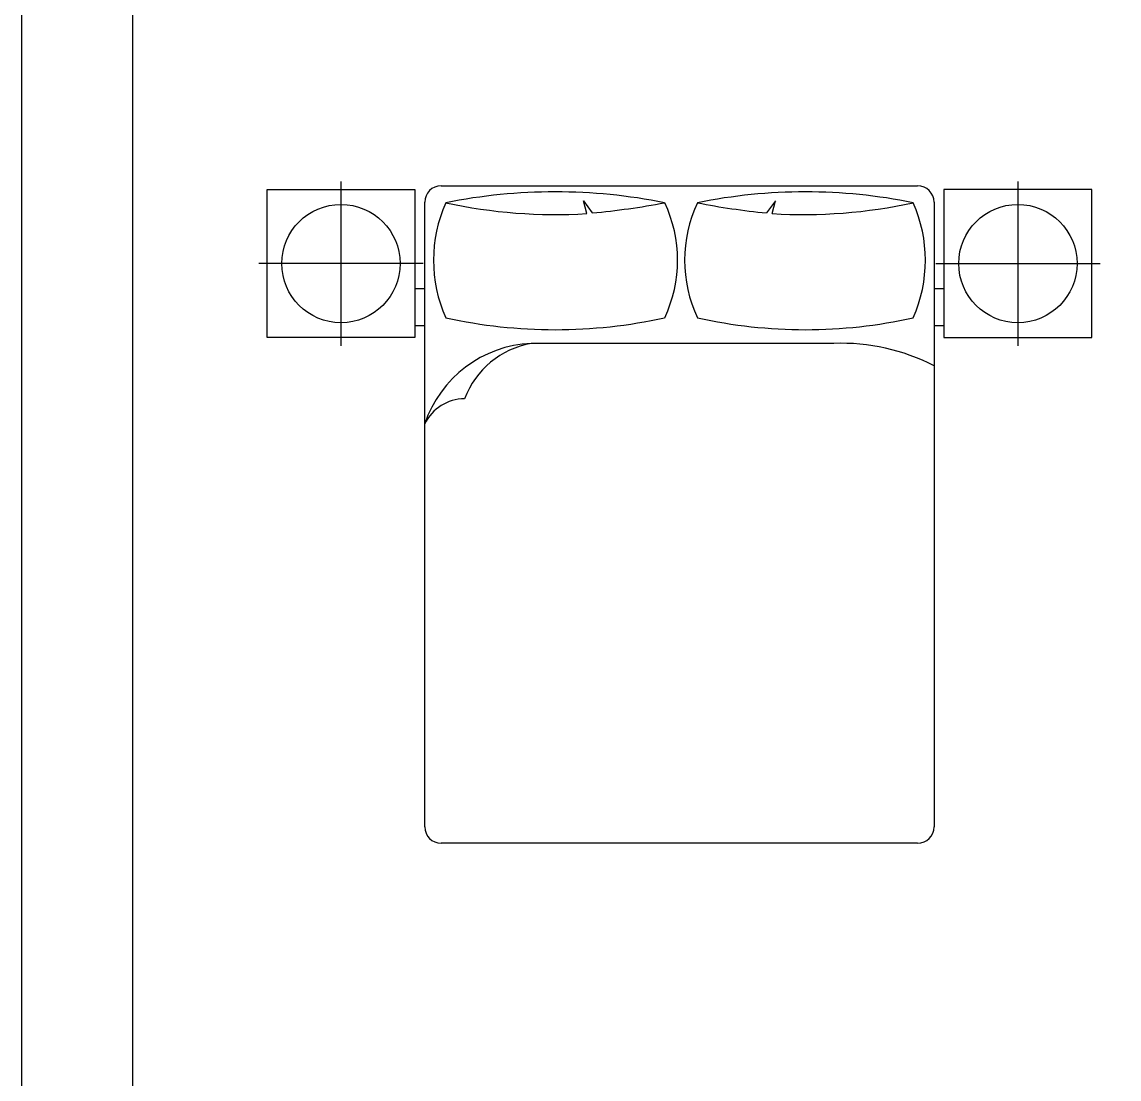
# Model space of a CAD drawing. Header units: inches. Extents: x 10.6 to 53.1, y 14.5 to 39.3.
# Drawn here: x 10.613 to 13.952, y 23.689 to 26.905 of the extents above; entities that cross this region are included whole.
import ezdxf

# ---------------------------------------------------------------- set-up
doc = ezdxf.new("R2010")
doc.units = ezdxf.units.IN
doc.header["$MEASUREMENT"] = 0
doc.layers.add('02', color=2, linetype='Continuous')
doc.layers.add('kadrbm', color=4, linetype='Continuous')

# ---------------------------------------------------------------- blocks, each defined once
blk = doc.blocks.new('kadrbm')
at = {"layer": 'kadrbm', "color": 4}
blk.add_lwpolyline([(0, 0), (0, 24.7972), (21, 24.7972), (21, 0), (0, 0)], close=True, dxfattribs=at)
blk.add_lwpolyline([(20.6631, 0.3257), (20.6631, 24.4603), (0.3369, 24.4603), (0.3369, 0.3257), (20.6631, 0.3257)], dxfattribs=at)

msp = doc.modelspace()

# ---------------------------------------------------------------- linework, layer by layer
at = {"layer": '02'}
for p, q in [((11.5837, 26.4199), (11.5837, 25.9199)), ((13.6437, 26.4199), (13.6437, 25.9199)), ((11.3587, 25.9449), (11.3587, 26.3949)), ((11.3587, 26.3949), (11.8087, 26.3949)), ((11.8087, 26.3949), (11.8087, 25.9449)), ((11.8887, 26.4064), (13.3387, 26.4064)), ((13.4187, 26.3949), (13.4187, 25.9449)), ((13.8687, 26.3949), (13.4187, 26.3949)), ((13.8687, 25.9449), (13.8687, 26.3949)), ((11.8387, 24.4564), (11.8387, 26.3564)), ((12.3316, 26.3218), (12.3218, 26.3606)), ((12.3218, 26.3606), (12.3484, 26.3241)), ((12.9056, 26.3606), (12.879, 26.3241)), ((12.8959, 26.3218), (12.9056, 26.3606)), ((13.3887, 26.3564), (13.3887, 24.4564)), ((11.8337, 26.1699), (11.3337, 26.1699)), ((13.3937, 26.1699), (13.8937, 26.1699)), ((11.8387, 26.0931), (11.8087, 26.0931)), ((13.4187, 26.0931), (13.3887, 26.0931)), ((11.8387, 25.9806), (11.8087, 25.9806)), ((13.4187, 25.9806), (13.3887, 25.9806)), ((11.8087, 25.9449), (11.3587, 25.9449)), ((13.4187, 25.9449), (13.8687, 25.9449)), ((13.0839, 25.9271), (12.163, 25.9271)), ((13.3387, 24.4064), (11.8887, 24.4064))]:
    msp.add_line(p, q, dxfattribs=at)
for centre in [(11.5837, 26.1699), (13.6437, 26.1699)]:
    msp.add_circle(centre, 0.18, dxfattribs=at)
for centre, radius, start, end in [((11.8887, 26.3564), 0.05, 90, 180), ((12.2356, 24.6944), 1.6936, 78.6542, 101.3458), ((12.9969, 24.7444), 1.6436, 78.4825, 101.5175), ((13.3387, 26.3564), 0.05, 0, 90), ((12.2956, 26.18), 0.4303, 156.0194, 203.9806), ((12.2375, 27.9006), 1.5816, 257.7695, 273.4119), ((12.1399, 28.6172), 2.3026, 275.1952, 280.7337), ((12.1992, 26.18), 0.4089, 334.6803, 25.3197), ((13.0383, 26.18), 0.4089, 154.6803, 205.3197), ((13.0783, 28.417), 2.1024, 258.764, 264.5602), ((12.99, 27.9006), 1.5816, 266.5881, 282.2305), ((12.9319, 26.18), 0.4303, 336.0194, 23.9806), ((12.2356, 27.5134), 1.5446, 257.5432, 282.4568), ((12.9969, 27.4679), 1.4991, 257.3549, 282.6451), ((12.179, 25.5687), 0.3587, 92.5522, 161.5146), ((12.2098, 25.6638), 0.2674, 100.0852, 159.1744), ((13.1054, 25.308), 0.6195, 62.7757, 91.9839), ((11.9617, 25.6217), 0.1372, 90.7803, 153.7164), ((11.8887, 24.4564), 0.05, 180, 270), ((13.3387, 24.4564), 0.05, 270, 0)]:
    msp.add_arc(centre, radius, start, end, dxfattribs=at)

# ---------------------------------------------------------------- block references
at = {"layer": 'kadrbm'}
msp.add_blockref('kadrbm', (10.6129, 14.5063), dxfattribs=at)

doc.saveas('drawing.dxf')
